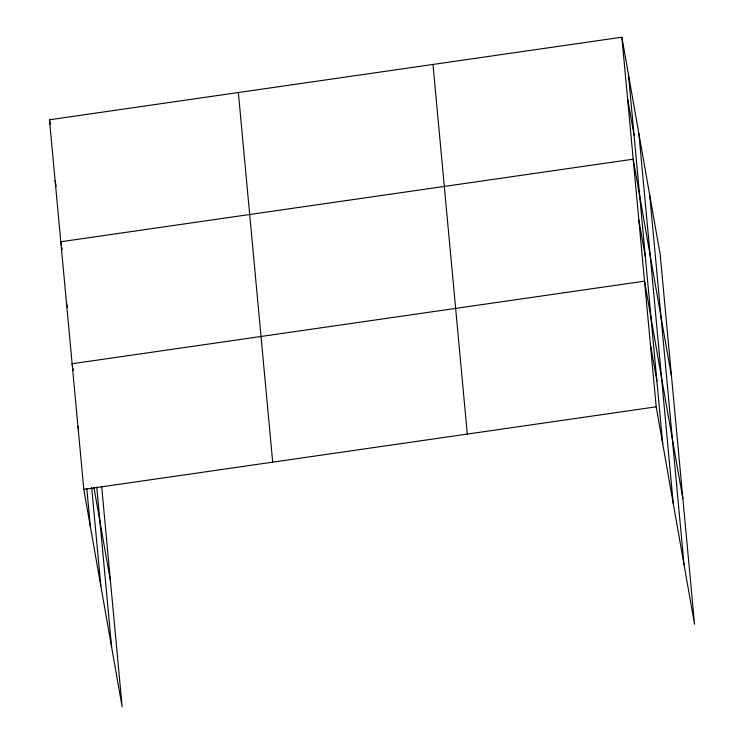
<?xml version="1.0" encoding="UTF-8"?>
<svg xmlns="http://www.w3.org/2000/svg" width="744" height="744" viewBox="0 0 744 744"><rect width="100%" height="100%" fill="white"/><g stroke="black" fill="none" stroke-linecap="round" stroke-linejoin="round"><path stroke-width="1.12" d="M101.695 486.771L122.137 706.8L83.802 489.403L49.467 119.784L621.863 37.2L660.198 254.597L694.533 624.216L656.199 406.819L621.863 37.2M83.802 489.403L656.199 406.819M627.536 98.189L634.055 135.166M671.534 376.576L633.2 159.179L60.794 241.754L61.389 245.12M638.864 220.159L645.383 257.145M682.862 498.545L644.527 281.148L72.131 363.732L72.521 365.974M650.358 343.988L656.887 380.965M49.467 119.784L50.257 124.267M55.13 180.773L56.116 186.372M61.789 247.361L62.18 249.603M66.458 302.743L67.248 307.226M72.921 368.215L73.312 370.456M93.949 487.515L110.456 581.129M77.962 426.563L78.557 429.93M649.698 195.058L684.034 564.677M638.882 133.715L673.218 503.344M628.392 74.186L662.718 443.805M432.98 64.449L467.306 434.078M238.359 92.526L272.695 462.154M96.757 487.069L111.637 647.261M91.689 487.673L100.821 585.919M86.816 488.687L90.322 526.389"/></g></svg>
